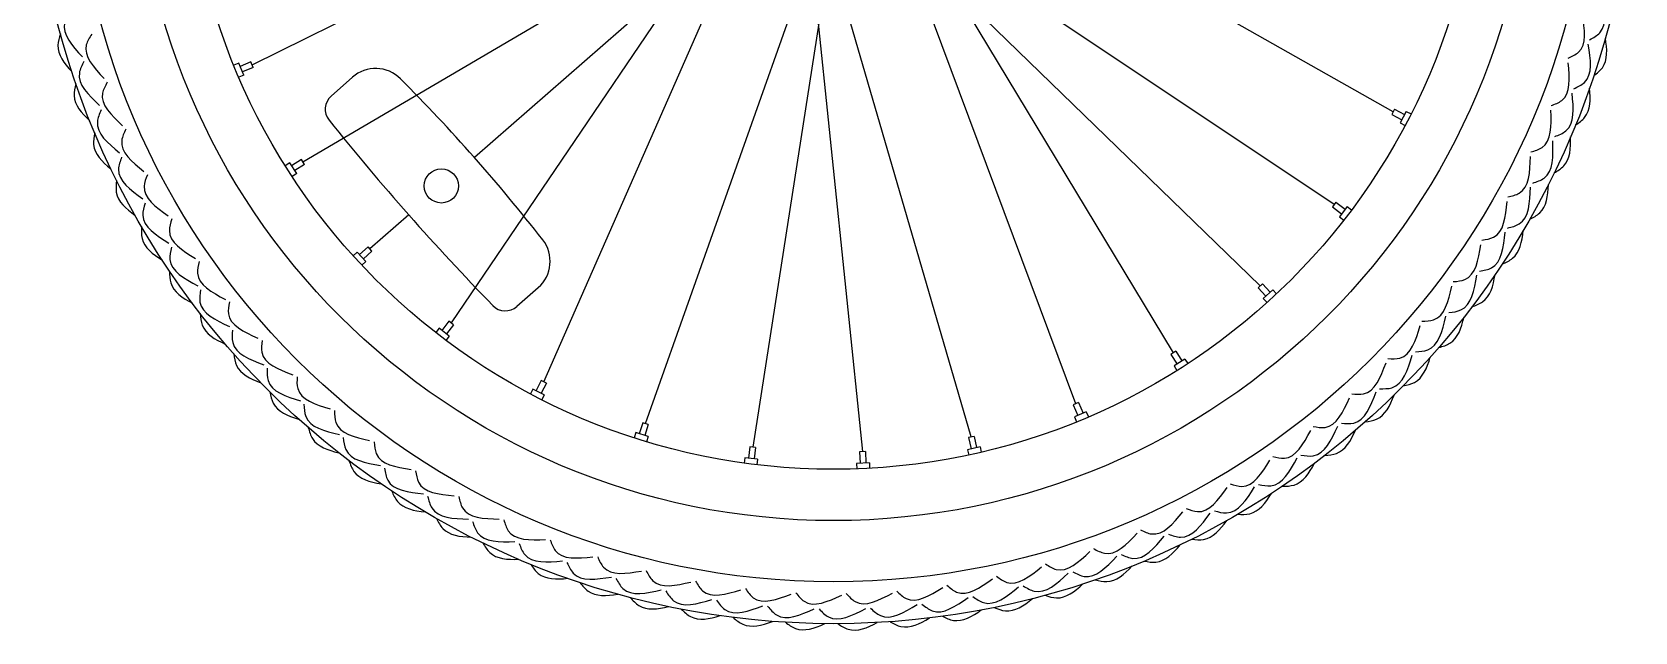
# Model space of a CAD drawing. Header units: millimetres. Extents: x -346 to 346, y -346 to 346.
# Drawn here: x -343 to 343, y -346 to -90 of the extents above; entities that cross this region are included whole.
import ezdxf

# ---------------------------------------------------------------- set-up
doc = ezdxf.new("R2010")
doc.units = ezdxf.units.MM
doc.layers.add('ceco.net 415 bike rim', color=7, linetype='Continuous')
doc.layers.add('ceco.net 415 bike tyres', color=8, linetype='Continuous')

msp = doc.modelspace()

# ---------------------------------------------------------------- linework, layer by layer
at = {"layer": 'ceco.net 415 bike rim'}
for p, q in [((-248.58, -103.65), (-62.49, -11.82)), ((239.18, -123.8), (63.09, -24.08)), ((-226.81, -145.24), (-49.17, -40.7)), ((-49.52, -45.9), (-163.46, -214.05)), ((-42.97, -46.81), (-153.46, -143.37)), ((-123.8, -239.18), (-41.91, -52.94)), ((38.7, -50.55), (145.24, -226.81)), ((214.05, -163.46), (42.84, -49.12)), ((103.65, -248.58), (31.44, -55.24)), ((36.61, -56.75), (182.42, -198.14)), ((-80.39, -257.05), (-12.76, -66.31)), ((-3.44, -67.44), (-34.53, -267.1)), ((-8.83, -63.19), (12.37, -269.04)), ((58.91, -262.8), (0.88, -63.93)), ((-249.06, -102.5), (-253.61, -104.4)), ((-248.11, -104.79), (-249.06, -102.5)), ((-254.19, -103), (-256.36, -103.91)), ((-252.07, -108.08), (-254.24, -108.99)), ((-252.07, -108.08), (-254.19, -103)), ((-248.11, -104.79), (-252.66, -106.69)), ((-205.66, -109.02), (-214.75, -117.06)), ((239.75, -122.7), (238.62, -124.9)), ((239.75, -122.7), (244.13, -124.97)), ((238.62, -124.9), (242.99, -127.17)), ((244.83, -123.63), (242.3, -128.51)), ((242.3, -128.51), (244.38, -129.59)), ((244.83, -123.63), (246.91, -124.7)), ((-232.44, -145.58), (-234.42, -146.84)), ((-229.48, -150.21), (-232.44, -145.58)), ((-227.48, -144.2), (-231.63, -146.85)), ((-229.48, -150.21), (-231.45, -151.48)), ((-226.14, -146.28), (-230.29, -148.94)), ((-226.14, -146.28), (-227.48, -144.2)), ((214.8, -162.47), (213.3, -164.44)), ((213.3, -164.44), (217.22, -167.43)), ((214.8, -162.47), (218.72, -165.46)), ((219.64, -164.26), (216.3, -168.64)), ((219.64, -164.26), (221.5, -165.68)), ((-181.53, -167.89), (-198.14, -182.42)), ((216.3, -168.64), (218.16, -170.06)), ((-203.63, -183.73), (-205.36, -185.32)), ((-199.91, -187.78), (-203.63, -183.73)), ((-198.98, -181.51), (-202.61, -184.84)), ((-197.3, -183.33), (-200.93, -186.67)), ((-197.3, -183.33), (-198.98, -181.51)), ((-199.91, -187.78), (-201.63, -189.37)), ((183.33, -197.3), (181.51, -198.98)), ((183.33, -197.3), (186.67, -200.93)), ((-126.22, -198.97), (-135.32, -207)), ((181.51, -198.98), (184.84, -202.61)), ((187.78, -199.91), (183.73, -203.63)), ((183.73, -203.63), (185.32, -205.36)), ((187.78, -199.91), (189.37, -201.63)), ((-168.64, -216.3), (-170.06, -218.16)), ((-164.26, -219.64), (-168.64, -216.3)), ((-164.44, -213.3), (-167.43, -217.22)), ((-162.47, -214.8), (-165.46, -218.72)), ((-162.47, -214.8), (-164.44, -213.3)), ((-164.26, -219.64), (-165.68, -221.5)), ((146.28, -226.14), (144.2, -227.48)), ((144.2, -227.48), (146.85, -231.63)), ((150.21, -229.48), (145.58, -232.44)), ((145.58, -232.44), (146.84, -234.42)), ((146.28, -226.14), (148.94, -230.29)), ((150.21, -229.48), (151.48, -231.45)), ((-124.9, -238.62), (-127.17, -242.99)), ((-122.7, -239.75), (-124.97, -244.13)), ((-122.7, -239.75), (-124.9, -238.62)), ((-128.51, -242.3), (-129.59, -244.38)), ((-123.63, -244.83), (-128.51, -242.3)), ((-123.63, -244.83), (-124.7, -246.91)), ((104.79, -248.11), (102.5, -249.06)), ((102.5, -249.06), (104.4, -253.61)), ((108.08, -252.07), (103, -254.19)), ((104.79, -248.11), (106.69, -252.66)), ((108.08, -252.07), (108.99, -254.24)), ((-81.57, -256.68), (-83.04, -261.38)), ((-79.21, -257.42), (-81.57, -256.68)), ((-79.21, -257.42), (-80.68, -262.12)), ((103, -254.19), (103.91, -256.36)), ((-84.49, -260.93), (-85.19, -263.17)), ((-79.23, -262.58), (-84.49, -260.93)), ((-79.23, -262.58), (-79.93, -264.81)), ((-35.76, -266.94), (-36.39, -271.83)), ((-33.3, -267.26), (-35.76, -266.94)), ((62.67, -267.01), (57.3, -268.22)), ((60.11, -262.53), (57.7, -263.08)), ((57.7, -263.08), (58.78, -267.89)), ((60.11, -262.53), (61.19, -267.34)), ((62.67, -267.01), (63.18, -269.3)), ((-37.89, -271.64), (-38.19, -273.96)), ((-32.43, -272.34), (-37.89, -271.64)), ((-33.3, -267.26), (-33.94, -272.15)), ((-32.43, -272.34), (-32.73, -274.67)), ((15.35, -273.84), (9.85, -274.09)), ((13.61, -268.98), (11.14, -269.1)), ((11.14, -269.1), (11.37, -274.02)), ((13.61, -268.98), (13.84, -273.91)), ((15.35, -273.84), (15.46, -276.18)), ((57.3, -268.22), (57.81, -270.51)), ((9.85, -274.09), (9.96, -276.43))]:
    msp.add_line(p, q, dxfattribs=at)
for centre, radius in [((0, 0), 342.61), ((0, 0), 324.72), ((0, 0), 298.54), ((0, 0), 276.61), ((-167.62, -155.48), 7.3)]:
    msp.add_circle(centre, radius, dxfattribs=at)
for centre, radius, start, end in [((-195.73, -120.26), 15, 44.97688, 131.44896), ((-713.04, -637.16), 746.29, 37.92105, 44.97688), ((-209.79, -122.68), 7.5, 131.44896, 218.72635), ((652.46, 568.77), 1112.75, 218.72635, 224.17158), ((-136.15, -187.72), 15, 311.44896, 37.92105), ((-140.28, -201.38), 7.5, 224.17158, 311.44896)]:
    msp.add_arc(centre, radius, start, end, dxfattribs=at)
at = {"layer": 'ceco.net 415 bike tyres'}
for points in [[(323.24, -93), (327.59, -90), (328.19, -73.64)], [(-326.43, -81.08), (-328.7, -85.85), (-321.04, -100.32)], [(314, -100.81), (318.44, -98.35), (320.11, -82.06)], [(-317.09, -90.63), (-319.41, -95.14), (-311.75, -109.61)], [(316.47, -113.94), (321, -111.23), (322.67, -94.95)], [(-320.43, -102.26), (-322.38, -107.16), (-313.79, -121.1)], [(306.73, -121.13), (311.32, -118.97), (314.05, -102.82)], [(-310.48, -111.17), (-312.51, -115.82), (-303.91, -129.76)], [(308.34, -134.39), (313.04, -131.99), (315.77, -115.85)], [(-313.06, -123), (-314.68, -128.02), (-305.2, -141.37)], [(298.16, -140.93), (302.88, -139.08), (306.66, -123.14)], [(-302.55, -131.24), (-304.26, -136.02), (-294.78, -149.36)], [(298.89, -154.27), (303.73, -152.18), (307.51, -136.25)], [(-304.34, -143.21), (-305.63, -148.33), (-295.3, -161.02)], [(288.3, -160.13), (293.13, -158.59), (297.95, -142.94)], [(-293.31, -150.75), (-294.72, -155.62), (-284.38, -168.32)], [(288.16, -173.49), (293.13, -171.72), (297.94, -156.07)], [(-294.32, -162.81), (-295.28, -168), (-284.13, -179.99)], [(277.21, -178.64), (282.13, -177.42), (287.96, -162.12)], [(-282.83, -169.61), (-283.91, -174.57), (-272.76, -186.56)], [(276.19, -191.96), (281.27, -190.52), (287.1, -175.22)], [(-283.05, -181.71), (-283.66, -186.95), (-271.75, -198.19)], [(264.93, -196.39), (269.92, -195.49), (276.74, -180.6)], [(-271.13, -187.75), (-271.88, -192.76), (-259.97, -204)], [(251.52, -213.3), (256.56, -212.73), (264.34, -198.32)], [(263.05, -209.62), (268.21, -208.51), (275.02, -193.62)], [(-270.55, -199.83), (-270.82, -205.1), (-258.21, -215.54)], [(-258.27, -205.08), (-258.69, -210.13), (-246.08, -220.57)], [(248.77, -226.37), (254, -225.61), (261.77, -211.2)], [(-256.91, -217.1), (-256.83, -222.38), (-243.56, -231.97)], [(237.03, -229.29), (242.1, -229.05), (250.8, -215.18)], [(-244.3, -221.53), (-244.39, -226.6), (-231.12, -236.19)], [(221.53, -244.3), (226.6, -244.39), (236.19, -231.12)], [(233.44, -242.16), (238.7, -241.74), (247.4, -227.87)], [(-242.16, -233.44), (-241.74, -238.7), (-227.87, -247.4)], [(-229.29, -237.03), (-229.05, -242.1), (-215.18, -250.8)], [(205.08, -258.27), (210.13, -258.69), (220.57, -246.08)], [(217.1, -256.91), (222.38, -256.83), (231.97, -243.56)], [(-226.37, -248.77), (-225.61, -254), (-211.2, -261.77)], [(-213.3, -251.52), (-212.73, -256.56), (-198.32, -264.34)], [(187.75, -271.13), (192.76, -271.88), (204, -259.97)], [(199.83, -270.55), (205.1, -270.82), (215.54, -258.21)], [(-209.62, -263.05), (-208.51, -268.21), (-193.62, -275.02)], [(-196.39, -264.93), (-195.49, -269.92), (-180.6, -276.74)], [(169.61, -282.83), (174.57, -283.91), (186.56, -272.76)], [(181.71, -283.05), (186.95, -283.66), (198.19, -271.75)], [(-191.96, -276.19), (-190.52, -281.27), (-175.22, -287.1)], [(-178.64, -277.21), (-177.42, -282.13), (-162.12, -287.96)], [(150.75, -293.31), (155.62, -294.72), (168.32, -284.38)], [(162.81, -294.32), (168, -295.28), (179.99, -284.13)], [(-173.49, -288.16), (-171.72, -293.13), (-156.07, -297.94)], [(-160.13, -288.3), (-158.59, -293.13), (-142.94, -297.95)], [(-154.27, -298.89), (-152.18, -303.73), (-136.25, -307.51)], [(-140.93, -298.16), (-139.08, -302.88), (-123.14, -306.66)], [(131.24, -302.55), (136.02, -304.26), (149.36, -294.78)], [(143.21, -304.34), (148.33, -305.63), (161.02, -295.3)], [(-134.39, -308.34), (-131.99, -313.04), (-115.85, -315.77)], [(-121.13, -306.73), (-118.97, -311.32), (-102.82, -314.05)], [(111.17, -310.48), (115.82, -312.51), (129.76, -303.91)], [(123, -313.06), (128.02, -314.68), (141.37, -305.2)], [(-100.81, -314), (-98.35, -318.44), (-82.06, -320.11)], [(90.63, -317.09), (95.14, -319.41), (109.61, -311.75)], [(102.26, -320.43), (107.16, -322.38), (121.1, -313.79)], [(-113.94, -316.47), (-111.23, -321), (-94.95, -322.67)], [(-80.06, -319.92), (-77.31, -324.19), (-60.95, -324.79)], [(69.7, -322.34), (74.04, -324.95), (88.98, -318.25)], [(81.08, -326.43), (85.85, -328.7), (100.32, -321.04)], [(-93, -323.24), (-90, -327.59), (-73.64, -328.19)], [(-71.66, -328.63), (-68.38, -332.77), (-52.02, -332.3)], [(-58.96, -324.47), (-55.95, -328.55), (-39.58, -328.08)], [(-37.61, -327.63), (-34.34, -331.51), (-18.04, -329.97)], [(27.03, -328.68), (31, -331.84), (46.68, -327.14)], [(48.47, -326.2), (52.63, -329.1), (67.98, -323.39)], [(59.56, -331.04), (64.17, -333.61), (79.11, -326.91)], [(-50.01, -332.61), (-46.47, -336.53), (-30.17, -334.99)], [(-28.15, -335.17), (-24.36, -338.85), (-8.2, -336.25)], [(-16.1, -329.39), (-12.58, -333.04), (3.58, -330.44)], [(5.47, -329.74), (9.23, -333.15), (25.19, -329.5)], [(15.84, -335.98), (20.07, -339.13), (35.76, -334.44)], [(37.78, -334.22), (42.21, -337.09), (57.56, -331.38)], [(-6.17, -336.3), (-2.15, -339.72), (13.81, -336.06)]]:
    msp.add_spline(points, degree=3, dxfattribs=at)
for points in [[(-330.45, -90.43), (-331.03, -92.1), (-332.78, -98.01), (-328.94, -103.06), (-325.6, -106.6)], [(325, -108.4), (326.41, -107.33), (331.15, -103.39), (330.76, -97.06), (329.95, -92.25)], [(-323.83, -111.85), (-324.3, -113.56), (-325.65, -119.56), (-321.5, -124.35), (-317.93, -127.67)], [(317.22, -129.42), (318.69, -128.45), (323.67, -124.83), (323.71, -118.48), (323.21, -113.64)], [(-315.82, -132.79), (-316.18, -134.52), (-317.14, -140.61), (-312.68, -145.11), (-308.9, -148.19)], [(308.08, -149.89), (309.61, -149.02), (314.82, -145.73), (315.26, -139.4), (315.09, -134.53)], [(-306.46, -153.16), (-306.7, -154.91), (-307.26, -161.05), (-302.51, -165.25), (-298.54, -168.08)], [(297.61, -169.72), (299.2, -168.95), (304.61, -166.01), (305.47, -159.72), (305.61, -154.85)], [(-295.79, -172.88), (-295.92, -174.64), (-296.07, -180.8), (-291.06, -184.68), (-286.91, -187.24)], [(285.87, -188.82), (287.51, -188.16), (293.1, -185.57), (294.37, -179.36), (294.83, -174.51)], [(-283.85, -191.85), (-283.86, -193.62), (-283.61, -199.78), (-278.36, -203.33), (-274.05, -205.61)], [(272.91, -207.12), (274.59, -206.56), (280.34, -204.35), (282.01, -198.23), (282.79, -193.42)], [(-270.69, -210.01), (-270.59, -211.77), (-269.94, -217.9), (-264.46, -221.1), (-260.02, -223.09)], [(258.78, -224.52), (260.49, -224.07), (266.37, -222.24), (268.44, -216.25), (269.53, -211.5)], [(-256.38, -227.26), (-256.16, -229.02), (-255.11, -235.09), (-249.44, -237.92), (-244.87, -239.62)], [(243.54, -240.97), (245.28, -240.63), (251.27, -239.19), (253.72, -233.34), (255.12, -228.67)], [(-240.97, -243.54), (-240.63, -245.28), (-239.19, -251.27), (-233.34, -253.72), (-228.67, -255.12)], [(227.26, -256.38), (229.02, -256.16), (235.09, -255.11), (237.92, -249.44), (239.62, -244.87)], [(-224.52, -258.78), (-224.07, -260.49), (-222.24, -266.37), (-216.25, -268.44), (-211.5, -269.53)], [(210.01, -270.69), (211.77, -270.59), (217.9, -269.94), (221.1, -264.46), (223.09, -260.02)], [(-207.12, -272.91), (-206.56, -274.59), (-204.35, -280.34), (-198.23, -282.01), (-193.42, -282.79)], [(191.85, -283.85), (193.62, -283.86), (199.78, -283.61), (203.33, -278.36), (205.61, -274.05)], [(-188.82, -285.87), (-188.16, -287.51), (-185.57, -293.1), (-179.36, -294.37), (-174.51, -294.83)], [(172.88, -295.79), (174.64, -295.92), (180.8, -296.07), (184.68, -291.06), (187.24, -286.91)], [(-169.72, -297.61), (-168.95, -299.2), (-166.01, -304.61), (-159.72, -305.47), (-154.85, -305.61)], [(153.16, -306.46), (154.91, -306.7), (161.05, -307.26), (165.25, -302.51), (168.08, -298.54)], [(-149.89, -308.08), (-149.02, -309.61), (-145.73, -314.82), (-139.4, -315.26), (-134.53, -315.09)], [(132.79, -315.82), (134.52, -316.18), (140.61, -317.14), (145.11, -312.68), (148.19, -308.9)], [(-129.42, -317.22), (-128.45, -318.69), (-124.83, -323.67), (-118.48, -323.71), (-113.64, -323.21)], [(111.85, -323.83), (113.56, -324.3), (119.56, -325.65), (124.35, -321.5), (127.67, -317.93)], [(-108.4, -325), (-107.33, -326.41), (-103.39, -331.15), (-97.06, -330.76), (-92.25, -329.95)], [(90.43, -330.45), (92.1, -331.03), (98.01, -332.78), (103.06, -328.94), (106.6, -325.6)], [(-86.91, -331.4), (-85.75, -332.73), (-81.51, -337.2), (-75.22, -336.4), (-70.48, -335.28)], [(68.63, -335.66), (70.26, -336.35), (76.03, -338.47), (81.33, -334.98), (85.08, -331.87)], [(-65.05, -336.37), (-63.81, -337.63), (-59.28, -341.81), (-53.06, -340.6), (-48.4, -339.17)], [(-42.91, -339.91), (-41.59, -341.08), (-36.8, -344.95), (-30.67, -343.34), (-26.11, -341.61)], [(-20.59, -341.99), (-19.19, -343.07), (-14.16, -346.62), (-8.14, -344.61), (-3.71, -342.59)], [(1.82, -342.6), (3.29, -343.59), (8.54, -346.8), (14.41, -344.41), (18.7, -342.09)], [(24.23, -341.75), (25.75, -342.64), (31.2, -345.5), (36.91, -342.73), (41.03, -340.14)], [(46.53, -339.43), (48.11, -340.22), (53.73, -342.72), (59.24, -339.58), (63.19, -336.73)]]:
    msp.add_open_spline(points, degree=3, knots=[1.290026, 1.290026, 1.290026, 1.290026, 6.384144, 19.446481, 19.446481, 19.446481, 19.446481], dxfattribs=at)

doc.saveas('drawing.dxf')
